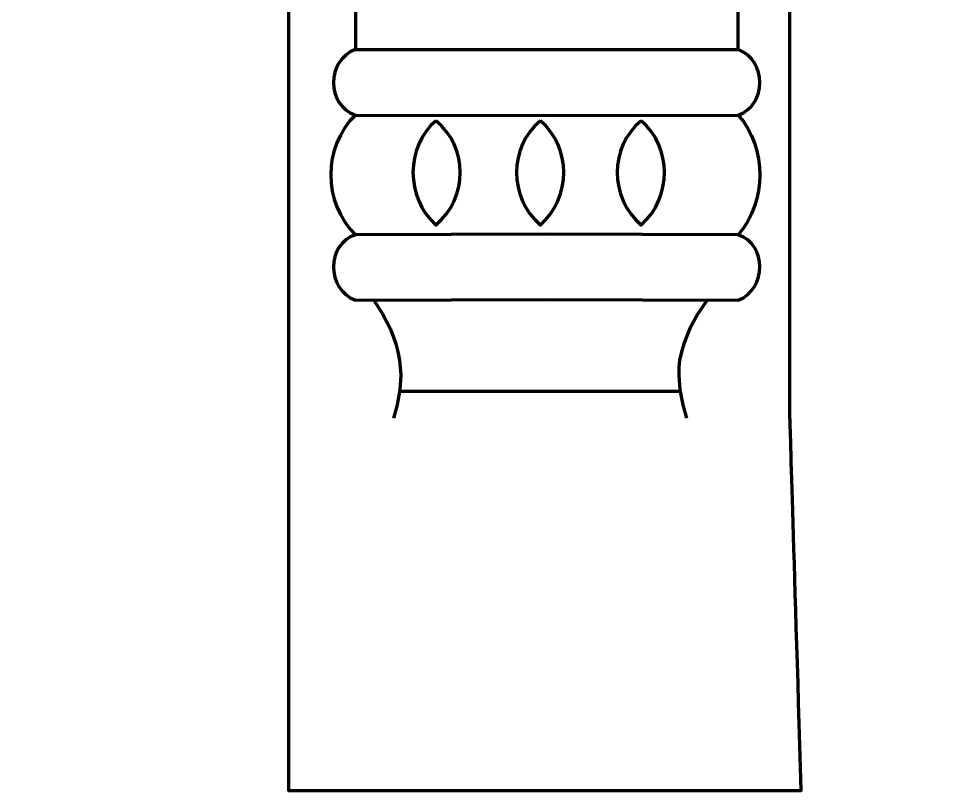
# Model space of a CAD drawing. Header units: millimetres. Extents: x -607 to 1451, y -798 to 283.
# Drawn here: x 638.44 to 662.67, y -742.62 to -722.49 of the extents above; entities that cross this region are included whole.
import ezdxf

# ---------------------------------------------------------------- set-up
doc = ezdxf.new("R2010")
doc.units = ezdxf.units.MM
doc.header["$MEASUREMENT"] = 0
doc.layers.add('layer 1', color=7, linetype='Continuous')

msp = doc.modelspace()

# ---------------------------------------------------------------- linework, layer by layer
at = {"layer": 'layer 1', "color": 242, "lineweight": 100}
msp.add_open_spline([(715.2305, -732.8995), (715.2305, -732.8995), (715.1322, -736.1376), (714.9361, -742.6139), (714.9361, -742.6139), (714.9361, -742.6139), (719.3937, -742.6139), (728.3089, -742.6139), (728.3089, -742.6139), (728.3089, -725.8279), (728.3088, -703.4965), (728.3088, -675.6196), (728.3088, -675.6196), (731.369, -670.9259), (731.2864, -666.5422), (728.0611, -662.4677), (728.0611, -662.4677), (731.9413, -657.7979), (732.6017, -653.5265), (730.0422, -649.6534), (730.0422, -649.6534), (734.7322, -643.3407), (735.3509, -639.8938), (731.8996, -639.3121), (731.8996, -639.3121), (731.8996, -639.3121), (727.1944, -639.2371), (717.7838, -639.0873), (717.7838, -639.0873), (713.5847, -634.5857), (707.9303, -632.2251), (700.8203, -632.0055), (700.8203, -632.0055), (698.6244, -628.9333), (693.5796, -627.087), (686.6541, -626.45), (686.6541, -626.45), (679.7289, -627.0868), (675.1678, -628.9417), (672.9717, -632.0141), (672.9717, -632.0141), (665.8618, -632.2335), (660.2073, -634.5941), (656.0081, -639.0958), (656.0081, -639.0958), (646.5979, -639.2455), (641.8924, -639.3206), (641.8924, -639.3206), (641.8924, -639.3206), (638.4413, -639.9023), (639.0603, -643.3495), (643.7497, -649.6619), (643.7497, -649.6619), (641.1905, -653.5348), (641.8508, -657.8065), (645.7309, -662.4763), (645.7309, -662.4763), (642.5055, -666.5505), (642.4231, -670.9345), (645.4832, -675.628), (645.4832, -675.628), (645.4832, -703.5049), (645.4832, -725.8364), (645.4832, -742.6224), (645.4832, -742.6224), (654.3986, -742.6222), (658.856, -742.6224), (658.856, -742.6224), (658.856, -742.6224), (658.66, -736.146), (658.5616, -732.908), (658.5616, -732.908), (658.5616, -732.908), (658.5616, -732.908), (658.5616, -659.4848), (658.5616, -659.4848), (658.5616, -659.4848), (658.5616, -659.4848), (715.2212, -659.4848), (715.2212, -659.4848), (715.2212, -659.4848), (715.2212, -659.4848), (715.2212, -732.908), (715.2212, -732.908)], degree=3, knots=[0, 0, 0, 0, 0.0454545, 0.0454545, 0.0454545, 0.0454545, 0.0909091, 0.0909091, 0.0909091, 0.0909091, 0.1363636, 0.1363636, 0.1363636, 0.1363636, 0.1818182, 0.1818182, 0.1818182, 0.1818182, 0.2272727, 0.2272727, 0.2272727, 0.2272727, 0.2727273, 0.2727273, 0.2727273, 0.2727273, 0.3181818, 0.3181818, 0.3181818, 0.3181818, 0.3636364, 0.3636364, 0.3636364, 0.3636364, 0.4090909, 0.4090909, 0.4090909, 0.4090909, 0.4545455, 0.4545455, 0.4545455, 0.4545455, 0.5, 0.5, 0.5, 0.5, 0.5454545, 0.5454545, 0.5454545, 0.5454545, 0.5909091, 0.5909091, 0.5909091, 0.5909091, 0.6363636, 0.6363636, 0.6363636, 0.6363636, 0.6818182, 0.6818182, 0.6818182, 0.6818182, 0.7272727, 0.7272727, 0.7272727, 0.7272727, 0.7727273, 0.7727273, 0.7727273, 0.7727273, 0.8181818, 0.8181818, 0.8181818, 0.8181818, 0.8636364, 0.8636364, 0.8636364, 0.8636364, 0.9090909, 0.9090909, 0.9090909, 0.9090909, 1, 1, 1, 1], dxfattribs=at)
at = {"layer": 'layer 1', "lineweight": 100}
for points, knots in [([(647.2264, -723.292), (647.2264, -723.292), (657.2138, -723.2921), (657.2138, -723.2921), (657.2138, -723.2921), (657.2138, -723.2921), (657.2138, -671.1858), (657.2138, -671.1858), (657.2138, -671.1858), (657.2138, -671.1858), (647.2261, -671.1858), (647.2261, -671.1858), (647.2261, -671.1858), (647.2261, -671.1858), (647.2261, -723.2921), (647.2261, -723.2921)], [0, 0, 0, 0, 0.2, 0.2, 0.2, 0.2, 0.4, 0.4, 0.4, 0.4, 0.6, 0.6, 0.6, 0.6, 1, 1, 1, 1]), ([(657.2142, -723.292), (657.2142, -723.292), (652.2227, -723.3067), (652.2227, -723.3067), (652.2227, -723.3067), (652.2227, -723.3067), (647.2261, -723.2921), (647.2261, -723.2921), (647.2261, -723.2921), (647.2261, -723.2921), (647.0919, -723.3574), (647.0919, -723.3574), (647.0919, -723.3574), (647.0919, -723.3574), (646.9757, -723.4402), (646.9757, -723.4402), (646.9757, -723.4402), (646.9757, -723.4402), (646.8775, -723.5379), (646.8775, -723.5379), (646.8775, -723.5379), (646.8775, -723.5379), (646.797, -723.648), (646.797, -723.648), (646.797, -723.648), (646.797, -723.648), (646.7346, -723.768), (646.7346, -723.768), (646.7346, -723.768), (646.7346, -723.768), (646.6899, -723.8953), (646.6899, -723.8953), (646.6899, -723.8953), (646.6899, -723.8953), (646.663, -724.0271), (646.663, -724.0271), (646.663, -724.0271), (646.663, -724.0271), (646.6541, -724.1613), (646.6541, -724.1613), (646.6541, -724.1613), (646.6541, -724.1613), (646.663, -724.295), (646.663, -724.295), (646.663, -724.295), (646.663, -724.295), (646.6899, -724.4256), (646.6899, -724.4256), (646.6899, -724.4256), (646.6899, -724.4256), (646.7346, -724.5508), (646.7346, -724.5508), (646.7346, -724.5508), (646.7346, -724.5508), (646.797, -724.6677), (646.797, -724.6677), (646.797, -724.6677), (646.797, -724.6677), (646.8775, -724.7742), (646.8775, -724.7742), (646.8775, -724.7742), (646.8775, -724.7742), (646.9757, -724.8674), (646.9757, -724.8674), (646.9757, -724.8674), (646.9757, -724.8674), (647.0919, -724.9448), (647.0919, -724.9448), (647.0919, -724.9448), (647.0919, -724.9448), (647.2261, -725.0037), (647.2261, -725.0037), (647.2261, -725.0037), (647.2261, -725.0037), (652.2227, -725.0158), (652.2227, -725.0158), (652.2227, -725.0158), (652.2227, -725.0158), (657.2138, -725.0037), (657.2138, -725.0037), (657.2138, -725.0037), (657.2138, -725.0037), (657.3458, -724.9425), (657.3458, -724.9425), (657.3458, -724.9425), (657.3458, -724.9425), (657.46, -724.8637), (657.46, -724.8637), (657.46, -724.8637), (657.46, -724.8637), (657.5568, -724.77), (657.5568, -724.77), (657.5568, -724.77), (657.5568, -724.77), (657.6358, -724.6636), (657.6358, -724.6636), (657.6358, -724.6636), (657.6358, -724.6636), (657.6974, -724.5472), (657.6974, -724.5472), (657.6974, -724.5472), (657.6974, -724.5472), (657.7414, -724.423), (657.7414, -724.423), (657.7414, -724.423), (657.7414, -724.423), (657.7677, -724.2936), (657.7677, -724.2936), (657.7677, -724.2936), (657.7677, -724.2936), (657.7765, -724.1613), (657.7765, -724.1613), (657.7765, -724.1613), (657.7765, -724.1613), (657.7677, -724.0286), (657.7677, -724.0286), (657.7677, -724.0286), (657.7677, -724.0286), (657.7414, -723.8978), (657.7414, -723.8978), (657.7414, -723.8978), (657.7414, -723.8978), (657.6974, -723.7716), (657.6974, -723.7716), (657.6974, -723.7716), (657.6974, -723.7716), (657.6358, -723.6523), (657.6358, -723.6523), (657.6358, -723.6523), (657.6358, -723.6523), (657.5568, -723.5421), (657.5568, -723.5421), (657.5568, -723.5421), (657.5568, -723.5421), (657.46, -723.4439), (657.46, -723.4439), (657.46, -723.4439), (657.46, -723.4439), (657.3458, -723.3596), (657.3458, -723.3596), (657.3458, -723.3596), (657.3458, -723.3596), (657.2138, -723.2921), (657.2138, -723.2921)], [0, 0, 0, 0, 0.027027, 0.027027, 0.027027, 0.027027, 0.0540541, 0.0540541, 0.0540541, 0.0540541, 0.0810811, 0.0810811, 0.0810811, 0.0810811, 0.1081081, 0.1081081, 0.1081081, 0.1081081, 0.1351351, 0.1351351, 0.1351351, 0.1351351, 0.1621622, 0.1621622, 0.1621622, 0.1621622, 0.1891892, 0.1891892, 0.1891892, 0.1891892, 0.2162162, 0.2162162, 0.2162162, 0.2162162, 0.2432432, 0.2432432, 0.2432432, 0.2432432, 0.2702703, 0.2702703, 0.2702703, 0.2702703, 0.2972973, 0.2972973, 0.2972973, 0.2972973, 0.3243243, 0.3243243, 0.3243243, 0.3243243, 0.3513514, 0.3513514, 0.3513514, 0.3513514, 0.3783784, 0.3783784, 0.3783784, 0.3783784, 0.4054054, 0.4054054, 0.4054054, 0.4054054, 0.4324324, 0.4324324, 0.4324324, 0.4324324, 0.4594595, 0.4594595, 0.4594595, 0.4594595, 0.4864865, 0.4864865, 0.4864865, 0.4864865, 0.5135135, 0.5135135, 0.5135135, 0.5135135, 0.5405405, 0.5405405, 0.5405405, 0.5405405, 0.5675676, 0.5675676, 0.5675676, 0.5675676, 0.5945946, 0.5945946, 0.5945946, 0.5945946, 0.6216216, 0.6216216, 0.6216216, 0.6216216, 0.6486486, 0.6486486, 0.6486486, 0.6486486, 0.6756757, 0.6756757, 0.6756757, 0.6756757, 0.7027027, 0.7027027, 0.7027027, 0.7027027, 0.7297297, 0.7297297, 0.7297297, 0.7297297, 0.7567568, 0.7567568, 0.7567568, 0.7567568, 0.7837838, 0.7837838, 0.7837838, 0.7837838, 0.8108108, 0.8108108, 0.8108108, 0.8108108, 0.8378378, 0.8378378, 0.8378378, 0.8378378, 0.8648649, 0.8648649, 0.8648649, 0.8648649, 0.8918919, 0.8918919, 0.8918919, 0.8918919, 0.9189189, 0.9189189, 0.9189189, 0.9189189, 0.9459459, 0.9459459, 0.9459459, 0.9459459, 1, 1, 1, 1]), ([(647.2264, -725.0036), (647.2264, -725.0036), (647.0754, -725.1681), (647.0754, -725.1681), (647.0754, -725.1681), (647.0754, -725.1681), (646.9446, -725.3446), (646.9446, -725.3446), (646.9446, -725.3446), (646.9446, -725.3446), (646.8341, -725.5315), (646.8341, -725.5315), (646.8341, -725.5315), (646.8341, -725.5315), (646.7437, -725.7273), (646.7437, -725.7273), (646.7437, -725.7273), (646.7437, -725.7273), (646.6733, -725.9299), (646.6733, -725.9299), (646.6733, -725.9299), (646.6733, -725.9299), (646.6231, -726.1379), (646.6231, -726.1379), (646.6231, -726.1379), (646.6231, -726.1379), (646.593, -726.3494), (646.593, -726.3494), (646.593, -726.3494), (646.593, -726.3494), (646.5829, -726.5627), (646.5829, -726.5627), (646.5829, -726.5627), (646.5829, -726.5627), (646.593, -726.7761), (646.593, -726.7761), (646.593, -726.7761), (646.593, -726.7761), (646.6231, -726.9877), (646.6231, -726.9877), (646.6231, -726.9877), (646.6231, -726.9877), (646.6733, -727.196), (646.6733, -727.196), (646.6733, -727.196), (646.6733, -727.196), (646.7437, -727.3991), (646.7437, -727.3991), (646.7437, -727.3991), (646.7437, -727.3991), (646.8341, -727.5952), (646.8341, -727.5952), (646.8341, -727.5952), (646.8341, -727.5952), (646.9446, -727.7827), (646.9446, -727.7827), (646.9446, -727.7827), (646.9446, -727.7827), (647.0754, -727.9601), (647.0754, -727.9601), (647.0754, -727.9601), (647.0754, -727.9601), (647.2261, -728.1251), (647.2261, -728.1251)], [0, 0, 0, 0, 0.0588235, 0.0588235, 0.0588235, 0.0588235, 0.1176471, 0.1176471, 0.1176471, 0.1176471, 0.1764706, 0.1764706, 0.1764706, 0.1764706, 0.2352941, 0.2352941, 0.2352941, 0.2352941, 0.2941176, 0.2941176, 0.2941176, 0.2941176, 0.3529412, 0.3529412, 0.3529412, 0.3529412, 0.4117647, 0.4117647, 0.4117647, 0.4117647, 0.4705882, 0.4705882, 0.4705882, 0.4705882, 0.5294118, 0.5294118, 0.5294118, 0.5294118, 0.5882353, 0.5882353, 0.5882353, 0.5882353, 0.6470588, 0.6470588, 0.6470588, 0.6470588, 0.7058824, 0.7058824, 0.7058824, 0.7058824, 0.7647059, 0.7647059, 0.7647059, 0.7647059, 0.8235294, 0.8235294, 0.8235294, 0.8235294, 0.8823529, 0.8823529, 0.8823529, 0.8823529, 1, 1, 1, 1]), ([(657.2142, -725.0036), (657.2142, -725.0036), (657.346, -725.1757), (657.346, -725.1757), (657.346, -725.1757), (657.346, -725.1757), (657.4604, -725.3568), (657.4604, -725.3568), (657.4604, -725.3568), (657.4604, -725.3568), (657.5572, -725.5458), (657.5572, -725.5458), (657.5572, -725.5458), (657.5572, -725.5458), (657.6366, -725.7413), (657.6366, -725.7413), (657.6366, -725.7413), (657.6366, -725.7413), (657.6982, -725.9419), (657.6982, -725.9419), (657.6982, -725.9419), (657.6982, -725.9419), (657.7423, -726.1467), (657.7423, -726.1467), (657.7423, -726.1467), (657.7423, -726.1467), (657.7686, -726.3541), (657.7686, -726.3541), (657.7686, -726.3541), (657.7686, -726.3541), (657.7774, -726.5627), (657.7774, -726.5627), (657.7774, -726.5627), (657.7774, -726.5627), (657.7686, -726.7715), (657.7686, -726.7715), (657.7686, -726.7715), (657.7686, -726.7715), (657.7423, -726.9789), (657.7423, -726.9789), (657.7423, -726.9789), (657.7423, -726.9789), (657.6982, -727.1839), (657.6982, -727.1839), (657.6982, -727.1839), (657.6982, -727.1839), (657.6366, -727.3851), (657.6366, -727.3851), (657.6366, -727.3851), (657.6366, -727.3851), (657.5572, -727.581), (657.5572, -727.581), (657.5572, -727.581), (657.5572, -727.581), (657.4604, -727.7706), (657.4604, -727.7706), (657.4604, -727.7706), (657.4604, -727.7706), (657.346, -727.9524), (657.346, -727.9524), (657.346, -727.9524), (657.346, -727.9524), (657.2138, -728.1251), (657.2138, -728.1251)], [0, 0, 0, 0, 0.0588235, 0.0588235, 0.0588235, 0.0588235, 0.1176471, 0.1176471, 0.1176471, 0.1176471, 0.1764706, 0.1764706, 0.1764706, 0.1764706, 0.2352941, 0.2352941, 0.2352941, 0.2352941, 0.2941176, 0.2941176, 0.2941176, 0.2941176, 0.3529412, 0.3529412, 0.3529412, 0.3529412, 0.4117647, 0.4117647, 0.4117647, 0.4117647, 0.4705882, 0.4705882, 0.4705882, 0.4705882, 0.5294118, 0.5294118, 0.5294118, 0.5294118, 0.5882353, 0.5882353, 0.5882353, 0.5882353, 0.6470588, 0.6470588, 0.6470588, 0.6470588, 0.7058824, 0.7058824, 0.7058824, 0.7058824, 0.7647059, 0.7647059, 0.7647059, 0.7647059, 0.8235294, 0.8235294, 0.8235294, 0.8235294, 0.8823529, 0.8823529, 0.8823529, 0.8823529, 1, 1, 1, 1]), ([(649.3287, -725.1546), (649.3287, -725.1546), (649.1882, -725.2897), (649.1882, -725.2897), (649.1882, -725.2897), (649.1882, -725.2897), (649.0664, -725.4378), (649.0664, -725.4378), (649.0664, -725.4378), (649.0664, -725.4378), (648.9634, -725.5973), (648.9634, -725.5973), (648.9634, -725.5973), (648.9634, -725.5973), (648.879, -725.7661), (648.879, -725.7661), (648.879, -725.7661), (648.879, -725.7661), (648.8134, -725.9429), (648.8134, -725.9429), (648.8134, -725.9429), (648.8134, -725.9429), (648.7666, -726.1254), (648.7666, -726.1254), (648.7666, -726.1254), (648.7666, -726.1254), (648.7384, -726.3121), (648.7384, -726.3121), (648.7384, -726.3121), (648.7384, -726.3121), (648.7291, -726.501), (648.7291, -726.501), (648.7291, -726.501), (648.7291, -726.501), (648.7384, -726.6902), (648.7384, -726.6902), (648.7384, -726.6902), (648.7384, -726.6902), (648.7666, -726.8781), (648.7666, -726.8781), (648.7666, -726.8781), (648.7666, -726.8781), (648.8134, -727.0627), (648.8134, -727.0627), (648.8134, -727.0627), (648.8134, -727.0627), (648.879, -727.2423), (648.879, -727.2423), (648.879, -727.2423), (648.879, -727.2423), (648.9634, -727.415), (648.9634, -727.415), (648.9634, -727.415), (648.9634, -727.415), (649.0664, -727.5789), (649.0664, -727.5789), (649.0664, -727.5789), (649.0664, -727.5789), (649.1882, -727.7323), (649.1882, -727.7323), (649.1882, -727.7323), (649.1882, -727.7323), (649.3287, -727.8734), (649.3287, -727.8734), (649.3287, -727.8734), (649.3287, -727.8734), (649.4767, -727.7323), (649.4767, -727.7323), (649.4767, -727.7323), (649.4767, -727.7323), (649.605, -727.5789), (649.605, -727.5789), (649.605, -727.5789), (649.605, -727.5789), (649.7135, -727.415), (649.7135, -727.415), (649.7135, -727.415), (649.7135, -727.415), (649.8023, -727.2423), (649.8023, -727.2423), (649.8023, -727.2423), (649.8023, -727.2423), (649.8714, -727.0627), (649.8714, -727.0627), (649.8714, -727.0627), (649.8714, -727.0627), (649.9207, -726.8781), (649.9207, -726.8781), (649.9207, -726.8781), (649.9207, -726.8781), (649.9503, -726.6902), (649.9503, -726.6902), (649.9503, -726.6902), (649.9503, -726.6902), (649.9602, -726.501), (649.9602, -726.501), (649.9602, -726.501), (649.9602, -726.501), (649.9503, -726.3121), (649.9503, -726.3121), (649.9503, -726.3121), (649.9503, -726.3121), (649.9207, -726.1254), (649.9207, -726.1254), (649.9207, -726.1254), (649.9207, -726.1254), (649.8714, -725.9429), (649.8714, -725.9429), (649.8714, -725.9429), (649.8714, -725.9429), (649.8023, -725.7661), (649.8023, -725.7661), (649.8023, -725.7661), (649.8023, -725.7661), (649.7135, -725.5973), (649.7135, -725.5973), (649.7135, -725.5973), (649.7135, -725.5973), (649.605, -725.4378), (649.605, -725.4378), (649.605, -725.4378), (649.605, -725.4378), (649.4767, -725.2897), (649.4767, -725.2897), (649.4767, -725.2897), (649.4767, -725.2897), (649.3287, -725.1547), (649.3287, -725.1547)], [0, 0, 0, 0, 0.030303, 0.030303, 0.030303, 0.030303, 0.0606061, 0.0606061, 0.0606061, 0.0606061, 0.0909091, 0.0909091, 0.0909091, 0.0909091, 0.1212121, 0.1212121, 0.1212121, 0.1212121, 0.1515152, 0.1515152, 0.1515152, 0.1515152, 0.1818182, 0.1818182, 0.1818182, 0.1818182, 0.2121212, 0.2121212, 0.2121212, 0.2121212, 0.2424242, 0.2424242, 0.2424242, 0.2424242, 0.2727273, 0.2727273, 0.2727273, 0.2727273, 0.3030303, 0.3030303, 0.3030303, 0.3030303, 0.3333333, 0.3333333, 0.3333333, 0.3333333, 0.3636364, 0.3636364, 0.3636364, 0.3636364, 0.3939394, 0.3939394, 0.3939394, 0.3939394, 0.4242424, 0.4242424, 0.4242424, 0.4242424, 0.4545455, 0.4545455, 0.4545455, 0.4545455, 0.4848485, 0.4848485, 0.4848485, 0.4848485, 0.5151515, 0.5151515, 0.5151515, 0.5151515, 0.5454545, 0.5454545, 0.5454545, 0.5454545, 0.5757576, 0.5757576, 0.5757576, 0.5757576, 0.6060606, 0.6060606, 0.6060606, 0.6060606, 0.6363636, 0.6363636, 0.6363636, 0.6363636, 0.6666667, 0.6666667, 0.6666667, 0.6666667, 0.6969697, 0.6969697, 0.6969697, 0.6969697, 0.7272727, 0.7272727, 0.7272727, 0.7272727, 0.7575758, 0.7575758, 0.7575758, 0.7575758, 0.7878788, 0.7878788, 0.7878788, 0.7878788, 0.8181818, 0.8181818, 0.8181818, 0.8181818, 0.8484848, 0.8484848, 0.8484848, 0.8484848, 0.8787879, 0.8787879, 0.8787879, 0.8787879, 0.9090909, 0.9090909, 0.9090909, 0.9090909, 0.9393939, 0.9393939, 0.9393939, 0.9393939, 1, 1, 1, 1]), ([(652.0528, -725.1546), (652.0528, -725.1546), (651.9068, -725.2897), (651.9068, -725.2897), (651.9068, -725.2897), (651.9068, -725.2897), (651.7803, -725.4378), (651.7803, -725.4378), (651.7803, -725.4378), (651.7803, -725.4378), (651.6733, -725.5973), (651.6733, -725.5973), (651.6733, -725.5973), (651.6733, -725.5973), (651.5858, -725.7661), (651.5858, -725.7661), (651.5858, -725.7661), (651.5858, -725.7661), (651.5177, -725.9429), (651.5177, -725.9429), (651.5177, -725.9429), (651.5177, -725.9429), (651.469, -726.1254), (651.469, -726.1254), (651.469, -726.1254), (651.469, -726.1254), (651.4398, -726.3121), (651.4398, -726.3121), (651.4398, -726.3121), (651.4398, -726.3121), (651.4301, -726.501), (651.4301, -726.501), (651.4301, -726.501), (651.4301, -726.501), (651.4398, -726.6902), (651.4398, -726.6902), (651.4398, -726.6902), (651.4398, -726.6902), (651.469, -726.8781), (651.469, -726.8781), (651.469, -726.8781), (651.469, -726.8781), (651.5177, -727.0627), (651.5177, -727.0627), (651.5177, -727.0627), (651.5177, -727.0627), (651.5858, -727.2423), (651.5858, -727.2423), (651.5858, -727.2423), (651.5858, -727.2423), (651.6733, -727.415), (651.6733, -727.415), (651.6733, -727.415), (651.6733, -727.415), (651.7803, -727.5789), (651.7803, -727.5789), (651.7803, -727.5789), (651.7803, -727.5789), (651.9068, -727.7323), (651.9068, -727.7323), (651.9068, -727.7323), (651.9068, -727.7323), (652.0527, -727.8734), (652.0527, -727.8734), (652.0527, -727.8734), (652.0527, -727.8734), (652.1953, -727.7323), (652.1953, -727.7323), (652.1953, -727.7323), (652.1953, -727.7323), (652.3189, -727.5789), (652.3189, -727.5789), (652.3189, -727.5789), (652.3189, -727.5789), (652.4235, -727.415), (652.4235, -727.415), (652.4235, -727.415), (652.4235, -727.415), (652.5091, -727.2423), (652.5091, -727.2423), (652.5091, -727.2423), (652.5091, -727.2423), (652.5757, -727.0627), (652.5757, -727.0627), (652.5757, -727.0627), (652.5757, -727.0627), (652.6232, -726.8781), (652.6232, -726.8781), (652.6232, -726.8781), (652.6232, -726.8781), (652.6518, -726.6902), (652.6518, -726.6902), (652.6518, -726.6902), (652.6518, -726.6902), (652.6612, -726.501), (652.6612, -726.501), (652.6612, -726.501), (652.6612, -726.501), (652.6518, -726.3121), (652.6518, -726.3121), (652.6518, -726.3121), (652.6518, -726.3121), (652.6232, -726.1254), (652.6232, -726.1254), (652.6232, -726.1254), (652.6232, -726.1254), (652.5757, -725.9429), (652.5757, -725.9429), (652.5757, -725.9429), (652.5757, -725.9429), (652.5091, -725.7661), (652.5091, -725.7661), (652.5091, -725.7661), (652.5091, -725.7661), (652.4235, -725.5973), (652.4235, -725.5973), (652.4235, -725.5973), (652.4235, -725.5973), (652.3189, -725.4378), (652.3189, -725.4378), (652.3189, -725.4378), (652.3189, -725.4378), (652.1953, -725.2897), (652.1953, -725.2897), (652.1953, -725.2897), (652.1953, -725.2897), (652.0527, -725.1547), (652.0527, -725.1547)], [0, 0, 0, 0, 0.030303, 0.030303, 0.030303, 0.030303, 0.0606061, 0.0606061, 0.0606061, 0.0606061, 0.0909091, 0.0909091, 0.0909091, 0.0909091, 0.1212121, 0.1212121, 0.1212121, 0.1212121, 0.1515152, 0.1515152, 0.1515152, 0.1515152, 0.1818182, 0.1818182, 0.1818182, 0.1818182, 0.2121212, 0.2121212, 0.2121212, 0.2121212, 0.2424242, 0.2424242, 0.2424242, 0.2424242, 0.2727273, 0.2727273, 0.2727273, 0.2727273, 0.3030303, 0.3030303, 0.3030303, 0.3030303, 0.3333333, 0.3333333, 0.3333333, 0.3333333, 0.3636364, 0.3636364, 0.3636364, 0.3636364, 0.3939394, 0.3939394, 0.3939394, 0.3939394, 0.4242424, 0.4242424, 0.4242424, 0.4242424, 0.4545455, 0.4545455, 0.4545455, 0.4545455, 0.4848485, 0.4848485, 0.4848485, 0.4848485, 0.5151515, 0.5151515, 0.5151515, 0.5151515, 0.5454545, 0.5454545, 0.5454545, 0.5454545, 0.5757576, 0.5757576, 0.5757576, 0.5757576, 0.6060606, 0.6060606, 0.6060606, 0.6060606, 0.6363636, 0.6363636, 0.6363636, 0.6363636, 0.6666667, 0.6666667, 0.6666667, 0.6666667, 0.6969697, 0.6969697, 0.6969697, 0.6969697, 0.7272727, 0.7272727, 0.7272727, 0.7272727, 0.7575758, 0.7575758, 0.7575758, 0.7575758, 0.7878788, 0.7878788, 0.7878788, 0.7878788, 0.8181818, 0.8181818, 0.8181818, 0.8181818, 0.8484848, 0.8484848, 0.8484848, 0.8484848, 0.8787879, 0.8787879, 0.8787879, 0.8787879, 0.9090909, 0.9090909, 0.9090909, 0.9090909, 0.9393939, 0.9393939, 0.9393939, 0.9393939, 1, 1, 1, 1]), ([(654.6814, -725.1546), (654.6814, -725.1546), (654.5347, -725.2897), (654.5347, -725.2897), (654.5347, -725.2897), (654.5347, -725.2897), (654.4077, -725.4378), (654.4077, -725.4378), (654.4077, -725.4378), (654.4077, -725.4378), (654.3003, -725.5973), (654.3003, -725.5973), (654.3003, -725.5973), (654.3003, -725.5973), (654.2125, -725.7661), (654.2125, -725.7661), (654.2125, -725.7661), (654.2125, -725.7661), (654.1441, -725.9429), (654.1441, -725.9429), (654.1441, -725.9429), (654.1441, -725.9429), (654.0953, -726.1254), (654.0953, -726.1254), (654.0953, -726.1254), (654.0953, -726.1254), (654.0659, -726.3121), (654.0659, -726.3121), (654.0659, -726.3121), (654.0659, -726.3121), (654.0562, -726.501), (654.0562, -726.501), (654.0562, -726.501), (654.0562, -726.501), (654.0659, -726.6902), (654.0659, -726.6902), (654.0659, -726.6902), (654.0659, -726.6902), (654.0953, -726.8781), (654.0953, -726.8781), (654.0953, -726.8781), (654.0953, -726.8781), (654.1441, -727.0627), (654.1441, -727.0627), (654.1441, -727.0627), (654.1441, -727.0627), (654.2125, -727.2423), (654.2125, -727.2423), (654.2125, -727.2423), (654.2125, -727.2423), (654.3003, -727.415), (654.3003, -727.415), (654.3003, -727.415), (654.3003, -727.415), (654.4077, -727.5789), (654.4077, -727.5789), (654.4077, -727.5789), (654.4077, -727.5789), (654.5347, -727.7323), (654.5347, -727.7323), (654.5347, -727.7323), (654.5347, -727.7323), (654.6811, -727.8734), (654.6811, -727.8734), (654.6811, -727.8734), (654.6811, -727.8734), (654.8232, -727.7323), (654.8232, -727.7323), (654.8232, -727.7323), (654.8232, -727.7323), (654.9464, -727.5789), (654.9464, -727.5789), (654.9464, -727.5789), (654.9464, -727.5789), (655.0506, -727.415), (655.0506, -727.415), (655.0506, -727.415), (655.0506, -727.415), (655.1359, -727.2423), (655.1359, -727.2423), (655.1359, -727.2423), (655.1359, -727.2423), (655.2021, -727.0627), (655.2021, -727.0627), (655.2021, -727.0627), (655.2021, -727.0627), (655.2495, -726.8781), (655.2495, -726.8781), (655.2495, -726.8781), (655.2495, -726.8781), (655.2781, -726.6902), (655.2781, -726.6902), (655.2781, -726.6902), (655.2781, -726.6902), (655.2875, -726.501), (655.2875, -726.501), (655.2875, -726.501), (655.2875, -726.501), (655.2781, -726.3121), (655.2781, -726.3121), (655.2781, -726.3121), (655.2781, -726.3121), (655.2495, -726.1254), (655.2495, -726.1254), (655.2495, -726.1254), (655.2495, -726.1254), (655.2021, -725.9429), (655.2021, -725.9429), (655.2021, -725.9429), (655.2021, -725.9429), (655.1359, -725.7661), (655.1359, -725.7661), (655.1359, -725.7661), (655.1359, -725.7661), (655.0506, -725.5973), (655.0506, -725.5973), (655.0506, -725.5973), (655.0506, -725.5973), (654.9464, -725.4378), (654.9464, -725.4378), (654.9464, -725.4378), (654.9464, -725.4378), (654.8232, -725.2897), (654.8232, -725.2897), (654.8232, -725.2897), (654.8232, -725.2897), (654.6811, -725.1547), (654.6811, -725.1547)], [0, 0, 0, 0, 0.030303, 0.030303, 0.030303, 0.030303, 0.0606061, 0.0606061, 0.0606061, 0.0606061, 0.0909091, 0.0909091, 0.0909091, 0.0909091, 0.1212121, 0.1212121, 0.1212121, 0.1212121, 0.1515152, 0.1515152, 0.1515152, 0.1515152, 0.1818182, 0.1818182, 0.1818182, 0.1818182, 0.2121212, 0.2121212, 0.2121212, 0.2121212, 0.2424242, 0.2424242, 0.2424242, 0.2424242, 0.2727273, 0.2727273, 0.2727273, 0.2727273, 0.3030303, 0.3030303, 0.3030303, 0.3030303, 0.3333333, 0.3333333, 0.3333333, 0.3333333, 0.3636364, 0.3636364, 0.3636364, 0.3636364, 0.3939394, 0.3939394, 0.3939394, 0.3939394, 0.4242424, 0.4242424, 0.4242424, 0.4242424, 0.4545455, 0.4545455, 0.4545455, 0.4545455, 0.4848485, 0.4848485, 0.4848485, 0.4848485, 0.5151515, 0.5151515, 0.5151515, 0.5151515, 0.5454545, 0.5454545, 0.5454545, 0.5454545, 0.5757576, 0.5757576, 0.5757576, 0.5757576, 0.6060606, 0.6060606, 0.6060606, 0.6060606, 0.6363636, 0.6363636, 0.6363636, 0.6363636, 0.6666667, 0.6666667, 0.6666667, 0.6666667, 0.6969697, 0.6969697, 0.6969697, 0.6969697, 0.7272727, 0.7272727, 0.7272727, 0.7272727, 0.7575758, 0.7575758, 0.7575758, 0.7575758, 0.7878788, 0.7878788, 0.7878788, 0.7878788, 0.8181818, 0.8181818, 0.8181818, 0.8181818, 0.8484848, 0.8484848, 0.8484848, 0.8484848, 0.8787879, 0.8787879, 0.8787879, 0.8787879, 0.9090909, 0.9090909, 0.9090909, 0.9090909, 0.9393939, 0.9393939, 0.9393939, 0.9393939, 1, 1, 1, 1]), ([(657.2142, -728.1249), (657.2142, -728.1249), (652.2227, -728.1096), (652.2227, -728.1096), (652.2227, -728.1096), (652.2227, -728.1096), (647.2261, -728.1251), (647.2261, -728.1251), (647.2261, -728.1251), (647.2261, -728.1251), (647.0919, -728.1834), (647.0919, -728.1834), (647.0919, -728.1834), (647.0919, -728.1834), (646.9757, -728.2601), (646.9757, -728.2601), (646.9757, -728.2601), (646.9757, -728.2601), (646.8775, -728.3525), (646.8775, -728.3525), (646.8775, -728.3525), (646.8775, -728.3525), (646.797, -728.4586), (646.797, -728.4586), (646.797, -728.4586), (646.797, -728.4586), (646.7346, -728.5752), (646.7346, -728.5752), (646.7346, -728.5752), (646.7346, -728.5752), (646.6899, -728.7002), (646.6899, -728.7002), (646.6899, -728.7002), (646.6899, -728.7002), (646.663, -728.8305), (646.663, -728.8305), (646.663, -728.8305), (646.663, -728.8305), (646.6541, -728.9642), (646.6541, -728.9642), (646.6541, -728.9642), (646.6541, -728.9642), (646.663, -729.0984), (646.663, -729.0984), (646.663, -729.0984), (646.663, -729.0984), (646.6899, -729.2305), (646.6899, -729.2305), (646.6899, -729.2305), (646.6899, -729.2305), (646.7346, -729.3579), (646.7346, -729.3579), (646.7346, -729.3579), (646.7346, -729.3579), (646.797, -729.4783), (646.797, -729.4783), (646.797, -729.4783), (646.797, -729.4783), (646.8775, -729.5889), (646.8775, -729.5889), (646.8775, -729.5889), (646.8775, -729.5889), (646.9757, -729.6872), (646.9757, -729.6872), (646.9757, -729.6872), (646.9757, -729.6872), (647.0919, -729.7708), (647.0919, -729.7708), (647.0919, -729.7708), (647.0919, -729.7708), (647.2261, -729.8368), (647.2261, -729.8368), (647.2261, -729.8368), (647.2261, -729.8368), (652.2227, -729.8189), (652.2227, -729.8189), (652.2227, -729.8189), (652.2227, -729.8189), (657.2138, -729.8368), (657.2138, -729.8368), (657.2138, -729.8368), (657.2138, -729.8368), (657.3458, -729.7685), (657.3458, -729.7685), (657.3458, -729.7685), (657.3458, -729.7685), (657.46, -729.6836), (657.46, -729.6836), (657.46, -729.6836), (657.46, -729.6836), (657.5568, -729.5846), (657.5568, -729.5846), (657.5568, -729.5846), (657.5568, -729.5846), (657.6358, -729.4741), (657.6358, -729.4741), (657.6358, -729.4741), (657.6358, -729.4741), (657.6974, -729.3543), (657.6974, -729.3543), (657.6974, -729.3543), (657.6974, -729.3543), (657.7414, -729.2278), (657.7414, -729.2278), (657.7414, -729.2278), (657.7414, -729.2278), (657.7677, -729.0971), (657.7677, -729.0971), (657.7677, -729.0971), (657.7677, -729.0971), (657.7765, -728.9642), (657.7765, -728.9642), (657.7765, -728.9642), (657.7765, -728.9642), (657.7677, -728.8319), (657.7677, -728.8319), (657.7677, -728.8319), (657.7677, -728.8319), (657.7414, -728.7027), (657.7414, -728.7027), (657.7414, -728.7027), (657.7414, -728.7027), (657.6974, -728.5787), (657.6974, -728.5787), (657.6974, -728.5787), (657.6974, -728.5787), (657.6358, -728.4627), (657.6358, -728.4627), (657.6358, -728.4627), (657.6358, -728.4627), (657.5568, -728.3569), (657.5568, -728.3569), (657.5568, -728.3569), (657.5568, -728.3569), (657.46, -728.2637), (657.46, -728.2637), (657.46, -728.2637), (657.46, -728.2637), (657.3458, -728.1856), (657.3458, -728.1856), (657.3458, -728.1856), (657.3458, -728.1856), (657.2138, -728.1251), (657.2138, -728.1251)], [0, 0, 0, 0, 0.027027, 0.027027, 0.027027, 0.027027, 0.0540541, 0.0540541, 0.0540541, 0.0540541, 0.0810811, 0.0810811, 0.0810811, 0.0810811, 0.1081081, 0.1081081, 0.1081081, 0.1081081, 0.1351351, 0.1351351, 0.1351351, 0.1351351, 0.1621622, 0.1621622, 0.1621622, 0.1621622, 0.1891892, 0.1891892, 0.1891892, 0.1891892, 0.2162162, 0.2162162, 0.2162162, 0.2162162, 0.2432432, 0.2432432, 0.2432432, 0.2432432, 0.2702703, 0.2702703, 0.2702703, 0.2702703, 0.2972973, 0.2972973, 0.2972973, 0.2972973, 0.3243243, 0.3243243, 0.3243243, 0.3243243, 0.3513514, 0.3513514, 0.3513514, 0.3513514, 0.3783784, 0.3783784, 0.3783784, 0.3783784, 0.4054054, 0.4054054, 0.4054054, 0.4054054, 0.4324324, 0.4324324, 0.4324324, 0.4324324, 0.4594595, 0.4594595, 0.4594595, 0.4594595, 0.4864865, 0.4864865, 0.4864865, 0.4864865, 0.5135135, 0.5135135, 0.5135135, 0.5135135, 0.5405405, 0.5405405, 0.5405405, 0.5405405, 0.5675676, 0.5675676, 0.5675676, 0.5675676, 0.5945946, 0.5945946, 0.5945946, 0.5945946, 0.6216216, 0.6216216, 0.6216216, 0.6216216, 0.6486486, 0.6486486, 0.6486486, 0.6486486, 0.6756757, 0.6756757, 0.6756757, 0.6756757, 0.7027027, 0.7027027, 0.7027027, 0.7027027, 0.7297297, 0.7297297, 0.7297297, 0.7297297, 0.7567568, 0.7567568, 0.7567568, 0.7567568, 0.7837838, 0.7837838, 0.7837838, 0.7837838, 0.8108108, 0.8108108, 0.8108108, 0.8108108, 0.8378378, 0.8378378, 0.8378378, 0.8378378, 0.8648649, 0.8648649, 0.8648649, 0.8648649, 0.8918919, 0.8918919, 0.8918919, 0.8918919, 0.9189189, 0.9189189, 0.9189189, 0.9189189, 0.9459459, 0.9459459, 0.9459459, 0.9459459, 1, 1, 1, 1]), ([(647.7043, -729.8367), (647.7043, -729.8367), (647.9321, -730.1863), (647.9321, -730.1863), (647.9321, -730.1863), (647.9321, -730.1863), (648.1316, -730.5692), (648.1316, -730.5692), (648.1316, -730.5692), (648.1316, -730.5692), (648.2151, -730.7701), (648.2151, -730.7701), (648.2151, -730.7701), (648.2151, -730.7701), (648.2845, -730.9759), (648.2845, -730.9759), (648.2845, -730.9759), (648.2845, -730.9759), (648.3379, -731.1854), (648.3379, -731.1854), (648.3379, -731.1854), (648.3379, -731.1854), (648.373, -731.3975), (648.373, -731.3975), (648.373, -731.3975), (648.373, -731.3975), (648.3979, -731.5904), (648.3979, -731.5904), (648.3979, -731.5904), (648.3979, -731.5904), (648.4076, -731.7839), (648.4076, -731.7839), (648.4076, -731.7839), (648.4076, -731.7839), (648.3854, -732.1725), (648.3854, -732.1725), (648.3854, -732.1725), (648.3854, -732.1725), (648.3166, -732.5628), (648.3166, -732.5628), (648.3166, -732.5628), (648.3166, -732.5628), (648.2229, -732.908), (648.2229, -732.908)], [0, 0, 0, 0, 0.0833333, 0.0833333, 0.0833333, 0.0833333, 0.1666667, 0.1666667, 0.1666667, 0.1666667, 0.25, 0.25, 0.25, 0.25, 0.3333333, 0.3333333, 0.3333333, 0.3333333, 0.4166667, 0.4166667, 0.4166667, 0.4166667, 0.5, 0.5, 0.5, 0.5, 0.5833333, 0.5833333, 0.5833333, 0.5833333, 0.6666667, 0.6666667, 0.6666667, 0.6666667, 0.75, 0.75, 0.75, 0.75, 0.8333333, 0.8333333, 0.8333333, 0.8333333, 1, 1, 1, 1]), ([(656.4018, -729.8367), (656.4018, -729.8367), (656.1621, -730.1863), (656.1621, -730.1863), (656.1621, -730.1863), (656.1621, -730.1863), (655.9539, -730.5692), (655.9539, -730.5692), (655.9539, -730.5692), (655.9539, -730.5692), (655.7902, -730.9759), (655.7902, -730.9759), (655.7902, -730.9759), (655.7902, -730.9759), (655.7293, -731.1854), (655.7293, -731.1854), (655.7293, -731.1854), (655.7293, -731.1854), (655.6846, -731.3975), (655.6846, -731.3975), (655.6846, -731.3975), (655.6846, -731.3975), (655.6648, -731.5904), (655.6648, -731.5904), (655.6648, -731.5904), (655.6648, -731.5904), (655.6598, -731.7839), (655.6598, -731.7839), (655.6598, -731.7839), (655.6598, -731.7839), (655.6893, -732.1725), (655.6893, -732.1725), (655.6893, -732.1725), (655.6893, -732.1725), (655.7641, -732.5628), (655.7641, -732.5628), (655.7641, -732.5628), (655.7641, -732.5628), (655.8619, -732.908), (655.8619, -732.908)], [0, 0, 0, 0, 0.0909091, 0.0909091, 0.0909091, 0.0909091, 0.1818182, 0.1818182, 0.1818182, 0.1818182, 0.2727273, 0.2727273, 0.2727273, 0.2727273, 0.3636364, 0.3636364, 0.3636364, 0.3636364, 0.4545455, 0.4545455, 0.4545455, 0.4545455, 0.5454545, 0.5454545, 0.5454545, 0.5454545, 0.6363636, 0.6363636, 0.6363636, 0.6363636, 0.7272727, 0.7272727, 0.7272727, 0.7272727, 0.8181818, 0.8181818, 0.8181818, 0.8181818, 1, 1, 1, 1]), ([(648.3734, -732.203), (648.3734, -732.203), (652.0527, -732.203), (652.0527, -732.203), (652.0527, -732.203), (652.0527, -732.203), (655.6846, -732.203), (655.6846, -732.203)], [0, 0, 0, 0, 0.3333333, 0.3333333, 0.3333333, 0.3333333, 1, 1, 1, 1])]:
    msp.add_open_spline(points, degree=3, knots=knots, dxfattribs=at)

doc.saveas('drawing.dxf')
